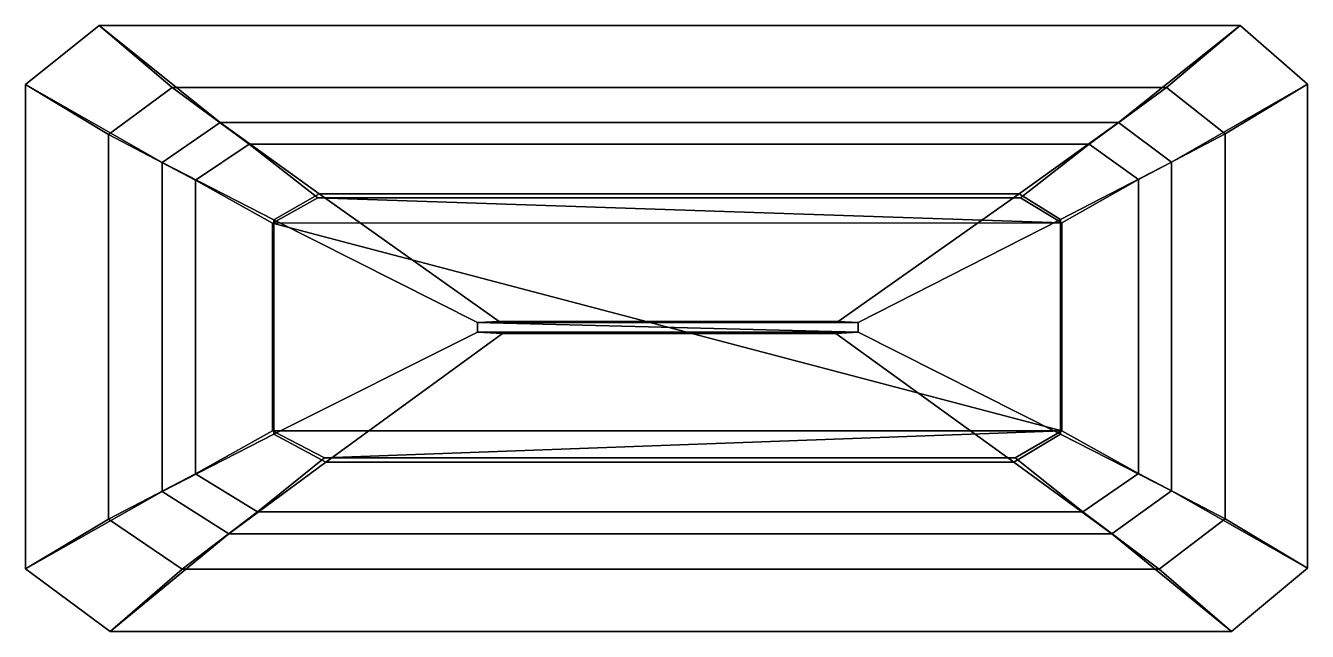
# Model space of a CAD drawing. Extents: x -1.54 to 1.49, y -0.72 to 0.71.
import ezdxf

# ---------------------------------------------------------------- set-up
doc = ezdxf.new("R2010")
doc.units = 0
doc.layers.add('NoName2', color=15, linetype='CONTINUOUS')

msp = doc.modelspace()

# ---------------------------------------------------------------- linework, layer by layer
at = {"layer": 'NoName2', "color": 0}
for points in [[(-1.362986, 0.711805, 0.002634), (-1.19012, 0.565851, 0.193076), (-1.340823, 0.455321, 0.193076), (-1.535963, 0.572765, 0.002634)], [(-1.362986, 0.711805, 0.002634), (-1.535963, 0.572765, 0.002634), (-1.535963, 0.572765, -0.028779), (-1.362986, 0.711805, -0.028779)], [(-1.21374, 0.38909, -0.403864), (-1.077542, 0.483543, -0.403864), (-1.362986, 0.711805, -0.028779), (-1.535963, 0.572765, -0.028779)], [(1.154104, 0.565851, 0.193076), (-1.19012, 0.565851, 0.193076), (-1.362986, 0.711805, 0.002634), (1.327716, 0.711805, 0.002634)], [(-1.362986, 0.711805, 0.002634), (-1.362986, 0.711805, -0.028779), (1.327716, 0.711805, -0.028779), (1.327716, 0.711805, 0.002634)], [(1.041042, 0.483543, -0.403864), (1.327716, 0.711805, -0.028779), (-1.362986, 0.711805, -0.028779), (-1.077542, 0.483543, -0.403864)], [(1.165701, 0.389986, -0.403864), (1.486039, 0.574083, -0.028779), (1.327716, 0.711805, -0.028779), (1.041042, 0.483543, -0.403864)], [(1.486039, 0.574083, 0.002634), (1.292041, 0.456368, 0.193076), (1.154104, 0.565851, 0.193076), (1.327716, 0.711805, 0.002634)], [(1.327716, 0.711805, 0.002634), (1.327716, 0.711805, -0.028779), (1.486039, 0.574083, -0.028779), (1.486039, 0.574083, 0.002634)], [(-1.535963, 0.572765, 0.002634), (-1.340823, 0.455321, 0.193076), (-1.340824, -0.452369, 0.193076), (-1.535964, -0.569052, 0.002634)], [(-1.535963, 0.572765, 0.002634), (-1.535964, -0.569052, 0.002634), (-1.535964, -0.569052, -0.028779), (-1.535963, 0.572765, -0.028779)], [(-1.21374, 0.38909, -0.403864), (-1.535963, 0.572765, -0.028779), (-1.535964, -0.569052, -0.028779), (-1.21374, -0.386568, -0.403864)], [(-1.135845, 0.34771, 0.321249), (-1.340823, 0.455321, 0.193076), (-1.19012, 0.565851, 0.193076), (-1.008539, 0.432117, 0.321249)], [(-1.008539, 0.432117, 0.321249), (-1.19012, 0.565851, 0.193076), (1.154104, 0.565851, 0.193076), (0.971741, 0.432117, 0.321249)], [(0.971741, 0.432117, 0.321249), (1.154104, 0.565851, 0.193076), (1.292041, 0.456368, 0.193076), (1.088262, 0.34851, 0.321249)], [(1.165701, -0.385673, -0.403864), (1.486039, -0.567734, -0.028779), (1.486039, 0.574083, -0.028779), (1.165701, 0.389986, -0.403864)], [(1.486039, -0.567734, 0.002634), (1.292041, -0.451322, 0.193076), (1.292041, 0.456368, 0.193076), (1.486039, 0.574083, 0.002634)], [(1.486039, -0.567734, 0.002634), (1.486039, 0.574083, 0.002634), (1.486039, 0.574083, -0.028779), (1.486039, -0.567734, -0.028779)], [(-1.21374, 0.38909, -0.403864), (-0.95042, 0.253642, -0.642849), (-0.844279, 0.315215, -0.642849), (-1.077542, 0.483543, -0.403864)], [(0.806772, 0.315215, -0.642849), (1.041042, 0.483543, -0.403864), (-1.077542, 0.483543, -0.403864), (-0.844279, 0.315215, -0.642849)], [(0.903922, 0.254226, -0.642849), (1.165701, 0.389986, -0.403864), (1.041042, 0.483543, -0.403864), (0.806772, 0.315215, -0.642849)], [(-1.135846, -0.345456, 0.321249), (-1.340824, -0.452369, 0.193076), (-1.340823, 0.455321, 0.193076), (-1.135845, 0.34771, 0.321249)], [(1.088262, 0.34851, 0.321249), (1.292041, 0.456368, 0.193076), (1.292041, -0.451322, 0.193076), (1.088262, -0.344656, 0.321249)], [(-1.008539, 0.432117, 0.321249), (-0.847375, 0.305535, 0.393378), (-0.953915, 0.245853, 0.393378), (-1.135845, 0.34771, 0.321249)], [(0.971741, 0.432117, 0.321249), (0.809882, 0.305535, 0.393378), (-0.847375, 0.305535, 0.393378), (-1.008539, 0.432117, 0.321249)], [(1.088262, 0.34851, 0.321249), (0.907397, 0.246419, 0.393378), (0.809882, 0.305535, 0.393378), (0.971741, 0.432117, 0.321249)], [(-1.21374, -0.386568, -0.403864), (-0.95042, -0.251998, -0.642849), (-0.95042, 0.253642, -0.642849), (-1.21374, 0.38909, -0.403864)], [(0.903921, -0.251415, -0.642849), (1.165701, -0.385673, -0.403864), (1.165701, 0.389986, -0.403864), (0.903922, 0.254226, -0.642849)], [(-1.135845, 0.34771, 0.321249), (-0.953915, 0.245853, 0.393378), (-0.953916, -0.244259, 0.393378), (-1.135846, -0.345456, 0.321249)], [(1.088262, -0.344656, 0.321249), (0.907396, -0.243694, 0.393378), (0.907397, 0.246419, 0.393378), (1.088262, 0.34851, 0.321249)], [(-0.953915, 0.245853, 0.393378), (-0.847375, 0.305535, 0.393378), (0.907397, 0.246419, 0.393378)], [(-0.41943, 0.014081, -0.915859), (-0.844279, 0.315215, -0.642849), (-0.95042, 0.253642, -0.642849), (-0.470829, 0.01133, -0.915859)], [(0.907397, 0.246419, 0.393378), (-0.847375, 0.305535, 0.393378), (0.809882, 0.305535, 0.393378)], [(-0.844279, 0.315215, -0.642849), (-0.41943, 0.014081, -0.915859), (0.380092, 0.014081, -0.915859), (0.806772, 0.315215, -0.642849)], [(0.806772, 0.315215, -0.642849), (0.380092, 0.014081, -0.915859), (0.427137, 0.011356, -0.915859), (0.903922, 0.254226, -0.642849)], [(-0.953916, -0.244259, 0.393378), (-0.953915, 0.245853, 0.393378), (0.907396, -0.243694, 0.393378)], [(0.907396, -0.243694, 0.393378), (-0.953915, 0.245853, 0.393378), (0.907397, 0.246419, 0.393378)], [(-0.95042, -0.251998, -0.642849), (-0.470829, -0.011257, -0.915859), (-0.470829, 0.01133, -0.915859), (-0.95042, 0.253642, -0.642849)], [(0.903922, 0.254226, -0.642849), (0.427137, 0.011356, -0.915859), (0.427137, -0.01123, -0.915859), (0.903921, -0.251415, -0.642849)], [(-0.470829, 0.01133, -0.915859), (0.427137, 0.011356, -0.915859), (-0.41943, 0.014081, -0.915859)], [(0.427137, -0.01123, -0.915859), (0.427137, 0.011356, -0.915859), (-0.470829, 0.01133, -0.915859)], [(-0.470829, -0.011257, -0.915859), (0.427137, -0.01123, -0.915859), (-0.470829, 0.01133, -0.915859)], [(0.427137, 0.011356, -0.915859), (0.380092, 0.014081, -0.915859), (-0.41943, 0.014081, -0.915859)], [(-0.411532, -0.01418, -0.915859), (-0.470829, -0.011257, -0.915859), (-0.95042, -0.251998, -0.642849), (-0.827968, -0.317442, -0.642849)], [(-0.827968, -0.317442, -0.642849), (0.79424, -0.317442, -0.642849), (0.374023, -0.01418, -0.915859), (-0.411532, -0.01418, -0.915859)], [(-0.411532, -0.01418, -0.915859), (0.427137, -0.01123, -0.915859), (-0.470829, -0.011257, -0.915859)], [(0.374023, -0.01418, -0.915859), (0.427137, -0.01123, -0.915859), (-0.411532, -0.01418, -0.915859)], [(0.903921, -0.251415, -0.642849), (0.427137, -0.01123, -0.915859), (0.374023, -0.01418, -0.915859), (0.79424, -0.317442, -0.642849)], [(-0.95042, -0.251998, -0.642849), (-1.21374, -0.386568, -0.403864), (-1.056613, -0.48696, -0.403864), (-0.827968, -0.317442, -0.642849)], [(-1.135846, -0.345456, 0.321249), (-0.953916, -0.244259, 0.393378), (-0.831003, -0.307694, 0.393378), (-0.988976, -0.435171, 0.321249)], [(-0.831003, -0.307694, 0.393378), (-0.953916, -0.244259, 0.393378), (0.907396, -0.243694, 0.393378)], [(0.797302, -0.307694, 0.393378), (-0.831003, -0.307694, 0.393378), (0.907396, -0.243694, 0.393378)], [(0.79424, -0.317442, -0.642849), (1.02496, -0.48696, -0.403864), (1.165701, -0.385673, -0.403864), (0.903921, -0.251415, -0.642849)], [(0.956709, -0.435171, 0.321249), (0.797302, -0.307694, 0.393378), (0.907396, -0.243694, 0.393378), (1.088262, -0.344656, 0.321249)], [(-0.827968, -0.317442, -0.642849), (-1.056613, -0.48696, -0.403864), (1.02496, -0.48696, -0.403864), (0.79424, -0.317442, -0.642849)], [(-0.988976, -0.435171, 0.321249), (-0.831003, -0.307694, 0.393378), (0.797302, -0.307694, 0.393378), (0.956709, -0.435171, 0.321249)], [(-0.988976, -0.435171, 0.321249), (-1.166961, -0.56985, 0.193076), (-1.340824, -0.452369, 0.193076), (-1.135846, -0.345456, 0.321249)], [(1.088262, -0.344656, 0.321249), (1.292041, -0.451322, 0.193076), (1.13631, -0.56985, 0.193076), (0.956709, -0.435171, 0.321249)], [(-1.21374, -0.386568, -0.403864), (-1.535964, -0.569052, -0.028779), (-1.336404, -0.716835, -0.028779), (-1.056613, -0.48696, -0.403864)], [(1.02496, -0.48696, -0.403864), (1.307291, -0.716836, -0.028779), (1.486039, -0.567734, -0.028779), (1.165701, -0.385673, -0.403864)], [(-1.535964, -0.569052, 0.002634), (-1.340824, -0.452369, 0.193076), (-1.166961, -0.56985, 0.193076), (-1.336404, -0.716835, 0.002634)], [(0.956709, -0.435171, 0.321249), (1.13631, -0.56985, 0.193076), (-1.166961, -0.56985, 0.193076), (-0.988976, -0.435171, 0.321249)], [(1.307291, -0.716836, 0.002634), (1.13631, -0.56985, 0.193076), (1.292041, -0.451322, 0.193076), (1.486039, -0.567734, 0.002634)], [(-1.056613, -0.48696, -0.403864), (-1.336404, -0.716835, -0.028779), (1.307291, -0.716836, -0.028779), (1.02496, -0.48696, -0.403864)], [(-1.535964, -0.569052, -0.028779), (-1.535964, -0.569052, 0.002634), (-1.336404, -0.716835, 0.002634), (-1.336404, -0.716835, -0.028779)], [(-1.336404, -0.716835, 0.002634), (-1.166961, -0.56985, 0.193076), (1.13631, -0.56985, 0.193076), (1.307291, -0.716836, 0.002634)], [(1.307291, -0.716836, 0.002634), (1.486039, -0.567734, 0.002634), (1.486039, -0.567734, -0.028779), (1.307291, -0.716836, -0.028779)], [(1.307291, -0.716836, -0.028779), (-1.336404, -0.716835, -0.028779), (-1.336404, -0.716835, 0.002634), (1.307291, -0.716836, 0.002634)]]:
    msp.add_3dface(points, dxfattribs=at)

doc.saveas('drawing.dxf')
